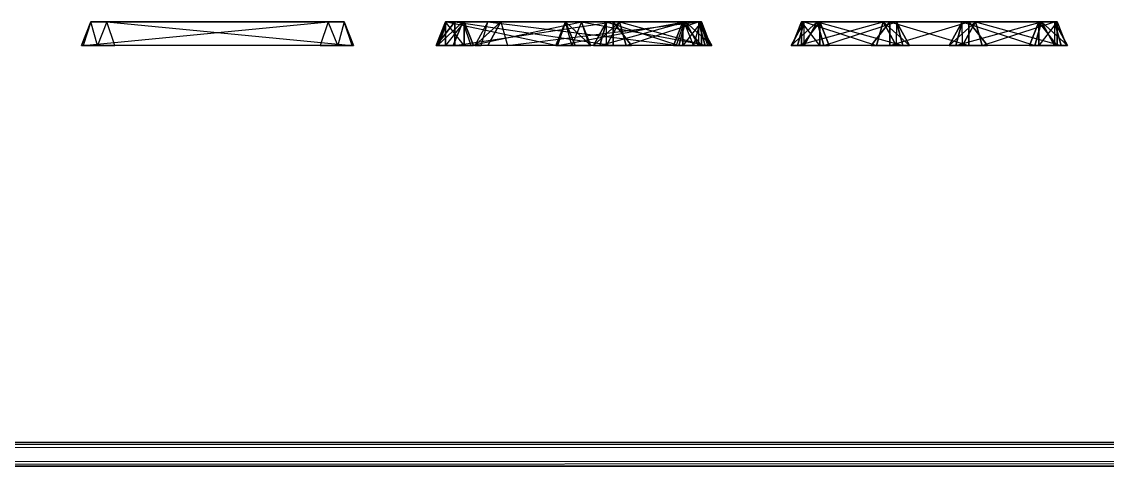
# Model space of a CAD drawing. Extents: x -3500 to 3500, y -22 to 22.
# Drawn here: x -2119 to -2011.4, y -22 to 22 of the extents above; entities that cross this region are included whole.
import ezdxf

# ---------------------------------------------------------------- set-up
doc = ezdxf.new("R2010")
doc.units = 0
doc.layers.add('UB3D', color=1, linetype='CONTINUOUS')

msp = doc.modelspace()

# ---------------------------------------------------------------- linework, layer by layer
at = {"layer": 'UB3D', "color": 2}
for points in [[(-2113.08689, 19.685039, 1291.972362), (-2112.144724, 22.047244, 1290.395079), (-2112.933386, 19.685039, 1289.923976)], [(-2113.08689, 19.685039, 1291.972362), (-2111.509646, 19.685039, 1292.914488), (-2112.144724, 22.047244, 1290.395079)], [(-2112.144724, 22.047244, 1290.395079), (-2112.933386, 19.685039, 1289.923976), (-2088.627677, 22.047244, 1251.025)], [(-2112.933386, 19.685039, 1289.923976), (-2088.627677, 22.047244, 1251.025), (-2089.416339, 19.685039, 1250.553898)], [(-2111.509646, 19.685039, 1292.914488), (-2112.144724, 22.047244, 1290.395079), (-2110.56748, 22.047244, 1291.337205)], [(-2112.144724, 22.047244, 1290.395079), (-2110.56748, 22.047244, 1291.337205), (-2088.627677, 22.047244, 1251.025)], [(-2111.509646, 19.685039, 1292.914488), (-2109.778819, 19.685039, 1291.808307), (-2110.56748, 22.047244, 1291.337205)], [(-2109.778819, 19.685039, 1291.808307), (-2110.56748, 22.047244, 1291.337205), (-2086.261772, 19.685039, 1252.438228)], [(-2110.56748, 22.047244, 1291.337205), (-2086.261772, 19.685039, 1252.438228), (-2087.050433, 22.047244, 1251.967126)], [(-2110.56748, 22.047244, 1291.337205), (-2088.627677, 22.047244, 1251.025), (-2087.050433, 22.047244, 1251.967126)], [(-2088.627677, 22.047244, 1251.025), (-2089.416339, 19.685039, 1250.553898), (-2087.685512, 19.685039, 1249.447717)], [(-2088.627677, 22.047244, 1251.025), (-2087.050433, 22.047244, 1251.967126), (-2087.685512, 19.685039, 1249.447717)], [(-2087.050433, 22.047244, 1251.967126), (-2087.685512, 19.685039, 1249.447717), (-2086.108268, 19.685039, 1250.389843)], [(-2086.261772, 19.685039, 1252.438228), (-2087.050433, 22.047244, 1251.967126), (-2086.108268, 19.685039, 1250.389843)], [(-2076.999134, 19.685039, 1292.703386), (-2076.999134, 22.047244, 1290.866142), (-2077.917756, 19.685039, 1290.866142)], [(-2076.999134, 22.047244, 1290.866142), (-2077.917756, 19.685039, 1290.866142), (-2076.999134, 22.047244, 1251.496063)], [(-2077.917756, 19.685039, 1290.866142), (-2076.999134, 22.047244, 1251.496063), (-2077.917756, 19.685039, 1251.496063)], [(-2076.999134, 22.047244, 1251.496063), (-2077.917756, 19.685039, 1251.496063), (-2076.999134, 19.685039, 1249.658819)], [(-2077.917756, 19.685039, 1250.577441), (-2076.080512, 22.047244, 1250.577441), (-2076.080512, 19.685039, 1249.658819)], [(-2077.917756, 19.685039, 1252.414685), (-2076.080512, 19.685039, 1253.333307), (-2076.080512, 22.047244, 1252.414685)], [(-2077.917756, 19.685039, 1250.577441), (-2077.917756, 19.685039, 1252.414685), (-2076.080512, 22.047244, 1250.577441)], [(-2077.917756, 19.685039, 1252.414685), (-2076.080512, 22.047244, 1250.577441), (-2076.080512, 22.047244, 1252.414685)], [(-2077.917756, 19.685039, 1270.26248), (-2076.080512, 22.047244, 1270.26248), (-2076.080512, 19.685039, 1269.343858)], [(-2077.917756, 19.685039, 1272.099724), (-2076.080512, 19.685039, 1273.018346), (-2076.080512, 22.047244, 1272.099724)], [(-2077.917756, 19.685039, 1270.26248), (-2077.917756, 19.685039, 1272.099724), (-2076.080512, 22.047244, 1270.26248)], [(-2077.917756, 19.685039, 1272.099724), (-2076.080512, 22.047244, 1270.26248), (-2076.080512, 22.047244, 1272.099724)], [(-2076.999134, 19.685039, 1347.821496), (-2076.999134, 22.047244, 1345.984252), (-2077.917756, 19.685039, 1345.984252)], [(-2076.999134, 22.047244, 1345.984252), (-2077.917756, 19.685039, 1345.984252), (-2076.999134, 22.047244, 1306.614173)], [(-2077.917756, 19.685039, 1345.984252), (-2076.999134, 22.047244, 1306.614173), (-2077.917756, 19.685039, 1306.614173)], [(-2076.999134, 22.047244, 1306.614173), (-2077.917756, 19.685039, 1306.614173), (-2076.999134, 19.685039, 1304.776929)], [(-2077.811299, 19.685039, 1305.507953), (-2077.657795, 19.685039, 1307.556339), (-2076.869134, 22.047244, 1307.085236)], [(-2076.234055, 19.685039, 1304.565827), (-2077.811299, 19.685039, 1305.507953), (-2075.29189, 22.047244, 1306.14311)], [(-2077.811299, 19.685039, 1305.507953), (-2075.29189, 22.047244, 1306.14311), (-2076.869134, 22.047244, 1307.085236)], [(-2077.657795, 19.685039, 1307.556339), (-2076.869134, 22.047244, 1307.085236), (-2065.899252, 19.685039, 1327.241378)], [(-2076.999134, 19.685039, 1292.703386), (-2075.16189, 19.685039, 1292.703386), (-2076.999134, 22.047244, 1290.866142)], [(-2075.16189, 19.685039, 1292.703386), (-2076.999134, 22.047244, 1290.866142), (-2075.16189, 22.047244, 1290.866142)], [(-2076.999134, 22.047244, 1290.866142), (-2075.16189, 22.047244, 1290.866142), (-2076.999134, 22.047244, 1251.496063)], [(-2075.16189, 22.047244, 1290.866142), (-2076.999134, 22.047244, 1251.496063), (-2075.16189, 22.047244, 1251.496063)], [(-2076.999134, 22.047244, 1251.496063), (-2075.16189, 22.047244, 1251.496063), (-2076.999134, 19.685039, 1249.658819)], [(-2075.16189, 22.047244, 1251.496063), (-2076.999134, 19.685039, 1249.658819), (-2075.16189, 19.685039, 1249.658819)], [(-2076.999134, 19.685039, 1347.821496), (-2075.16189, 19.685039, 1347.821496), (-2076.999134, 22.047244, 1345.984252)], [(-2075.16189, 19.685039, 1347.821496), (-2076.999134, 22.047244, 1345.984252), (-2075.16189, 22.047244, 1345.984252)], [(-2076.999134, 22.047244, 1345.984252), (-2075.16189, 22.047244, 1345.984252), (-2076.999134, 22.047244, 1306.614173)], [(-2075.16189, 22.047244, 1345.984252), (-2076.999134, 22.047244, 1306.614173), (-2075.16189, 22.047244, 1306.614173)], [(-2076.999134, 22.047244, 1306.614173), (-2075.16189, 22.047244, 1306.614173), (-2076.999134, 19.685039, 1304.776929)], [(-2075.16189, 22.047244, 1306.614173), (-2076.999134, 19.685039, 1304.776929), (-2075.16189, 19.685039, 1304.776929)], [(-2076.869134, 22.047244, 1307.085236), (-2065.899252, 19.685039, 1327.241378), (-2065.110591, 22.047244, 1326.770276)], [(-2075.29189, 22.047244, 1306.14311), (-2076.869134, 22.047244, 1307.085236), (-2063.533346, 22.047244, 1325.82815)], [(-2076.869134, 22.047244, 1307.085236), (-2063.533346, 22.047244, 1325.82815), (-2065.110591, 22.047244, 1326.770276)], [(-2076.234055, 19.685039, 1304.565827), (-2075.29189, 22.047244, 1306.14311), (-2074.503228, 19.685039, 1305.672008)], [(-2076.080512, 22.047244, 1250.577441), (-2076.080512, 19.685039, 1249.658819), (-2060.40248, 22.047244, 1250.577441)], [(-2076.080512, 19.685039, 1249.658819), (-2060.40248, 22.047244, 1250.577441), (-2060.40248, 19.685039, 1249.658819)], [(-2076.080512, 19.685039, 1253.333307), (-2076.080512, 22.047244, 1252.414685), (-2060.40248, 19.685039, 1253.333307)], [(-2076.080512, 22.047244, 1252.414685), (-2060.40248, 19.685039, 1253.333307), (-2060.40248, 22.047244, 1252.414685)], [(-2076.080512, 22.047244, 1250.577441), (-2076.080512, 22.047244, 1252.414685), (-2060.40248, 22.047244, 1250.577441)], [(-2076.080512, 22.047244, 1252.414685), (-2060.40248, 22.047244, 1250.577441), (-2060.40248, 22.047244, 1252.414685)], [(-2076.080512, 22.047244, 1270.26248), (-2076.080512, 19.685039, 1269.343858), (-2060.40248, 22.047244, 1270.26248)], [(-2076.080512, 19.685039, 1269.343858), (-2060.40248, 22.047244, 1270.26248), (-2060.40248, 19.685039, 1269.343858)], [(-2076.080512, 19.685039, 1273.018346), (-2076.080512, 22.047244, 1272.099724), (-2060.40248, 19.685039, 1273.018346)], [(-2076.080512, 22.047244, 1272.099724), (-2060.40248, 19.685039, 1273.018346), (-2060.40248, 22.047244, 1272.099724)], [(-2076.080512, 22.047244, 1270.26248), (-2076.080512, 22.047244, 1272.099724), (-2060.40248, 22.047244, 1270.26248)], [(-2076.080512, 22.047244, 1272.099724), (-2060.40248, 22.047244, 1270.26248), (-2060.40248, 22.047244, 1272.099724)], [(-2075.29189, 22.047244, 1306.14311), (-2074.503228, 19.685039, 1305.672008), (-2063.533346, 22.047244, 1325.82815)], [(-2075.16189, 19.685039, 1292.703386), (-2074.243268, 19.685039, 1290.866142), (-2075.16189, 22.047244, 1290.866142)], [(-2074.243268, 19.685039, 1290.866142), (-2075.16189, 22.047244, 1290.866142), (-2074.243268, 19.685039, 1251.496063)], [(-2075.16189, 22.047244, 1290.866142), (-2074.243268, 19.685039, 1251.496063), (-2075.16189, 22.047244, 1251.496063)], [(-2074.243268, 19.685039, 1251.496063), (-2075.16189, 22.047244, 1251.496063), (-2075.16189, 19.685039, 1249.658819)], [(-2075.16189, 19.685039, 1347.821496), (-2074.243268, 19.685039, 1345.984252), (-2075.16189, 22.047244, 1345.984252)], [(-2074.243268, 19.685039, 1345.984252), (-2075.16189, 22.047244, 1345.984252), (-2074.243268, 19.685039, 1306.614173)], [(-2075.16189, 22.047244, 1345.984252), (-2074.243268, 19.685039, 1306.614173), (-2075.16189, 22.047244, 1306.614173)], [(-2074.243268, 19.685039, 1306.614173), (-2075.16189, 22.047244, 1306.614173), (-2075.16189, 19.685039, 1304.776929)], [(-2074.503228, 19.685039, 1305.672008), (-2063.533346, 22.047244, 1325.82815), (-2062.744685, 19.685039, 1325.357047)], [(-2074.108189, 19.685039, 1270.527205), (-2073.462992, 19.685039, 1272.477323), (-2072.811969, 22.047244, 1271.829213)], [(-2072.80622, 19.685039, 1269.230984), (-2074.108189, 19.685039, 1270.527205), (-2071.51, 22.047244, 1270.532992)], [(-2074.108189, 19.685039, 1270.527205), (-2071.51, 22.047244, 1270.532992), (-2072.811969, 22.047244, 1271.829213)], [(-2073.462992, 19.685039, 1272.477323), (-2072.811969, 22.047244, 1271.829213), (-2053.865472, 19.685039, 1292.162362)], [(-2072.811969, 22.047244, 1271.829213), (-2053.865472, 19.685039, 1292.162362), (-2053.214449, 22.047244, 1291.514252)], [(-2071.51, 22.047244, 1270.532992), (-2072.811969, 22.047244, 1271.829213), (-2051.91248, 22.047244, 1290.218031)], [(-2072.811969, 22.047244, 1271.829213), (-2051.91248, 22.047244, 1290.218031), (-2053.214449, 22.047244, 1291.514252)], [(-2072.80622, 19.685039, 1269.230984), (-2071.51, 22.047244, 1270.532992), (-2070.858976, 19.685039, 1269.884882)], [(-2071.51, 22.047244, 1270.532992), (-2070.858976, 19.685039, 1269.884882), (-2051.91248, 22.047244, 1290.218031)], [(-2070.858976, 19.685039, 1269.884882), (-2051.91248, 22.047244, 1290.218031), (-2051.261457, 19.685039, 1289.569921)], [(-2066.052756, 19.685039, 1327.405433), (-2065.110591, 22.047244, 1325.82815), (-2065.899252, 19.685039, 1325.357047)], [(-2066.052756, 19.685039, 1327.405433), (-2064.475512, 19.685039, 1328.347559), (-2065.110591, 22.047244, 1325.82815)], [(-2065.899252, 19.685039, 1327.241378), (-2065.110591, 22.047244, 1326.770276), (-2064.168425, 19.685039, 1328.347559)], [(-2065.110591, 22.047244, 1325.82815), (-2065.899252, 19.685039, 1325.357047), (-2053.352087, 22.047244, 1306.14311)], [(-2065.899252, 19.685039, 1325.357047), (-2053.352087, 22.047244, 1306.14311), (-2054.140748, 19.685039, 1305.672008)], [(-2063.533346, 22.047244, 1325.82815), (-2065.110591, 22.047244, 1326.770276), (-2062.591181, 19.685039, 1327.405433)], [(-2065.110591, 22.047244, 1326.770276), (-2062.591181, 19.685039, 1327.405433), (-2064.168425, 19.685039, 1328.347559)], [(-2064.475512, 19.685039, 1328.347559), (-2065.110591, 22.047244, 1325.82815), (-2063.533346, 22.047244, 1326.770276)], [(-2065.110591, 22.047244, 1325.82815), (-2063.533346, 22.047244, 1326.770276), (-2053.352087, 22.047244, 1306.14311)], [(-2064.475512, 19.685039, 1328.347559), (-2062.744685, 19.685039, 1327.241378), (-2063.533346, 22.047244, 1326.770276)], [(-2063.533346, 22.047244, 1325.82815), (-2062.744685, 19.685039, 1325.357047), (-2062.591181, 19.685039, 1327.405433)], [(-2062.744685, 19.685039, 1327.241378), (-2063.533346, 22.047244, 1326.770276), (-2050.986181, 19.685039, 1307.556339)], [(-2063.533346, 22.047244, 1326.770276), (-2050.986181, 19.685039, 1307.556339), (-2051.774843, 22.047244, 1307.085236)], [(-2063.533346, 22.047244, 1326.770276), (-2053.352087, 22.047244, 1306.14311), (-2051.774843, 22.047244, 1307.085236)], [(-2062.349685, 19.685039, 1250.842165), (-2061.704488, 19.685039, 1252.792283), (-2061.053465, 22.047244, 1252.144173)], [(-2061.047717, 19.685039, 1249.545945), (-2062.349685, 19.685039, 1250.842165), (-2059.751496, 22.047244, 1250.847953)], [(-2062.349685, 19.685039, 1250.842165), (-2059.751496, 22.047244, 1250.847953), (-2061.053465, 22.047244, 1252.144173)], [(-2062.349685, 19.685039, 1271.835), (-2061.053465, 22.047244, 1270.532992), (-2061.704488, 19.685039, 1269.884882)], [(-2062.349685, 19.685039, 1271.835), (-2061.047717, 19.685039, 1273.13122), (-2061.053465, 22.047244, 1270.532992)], [(-2061.704488, 19.685039, 1252.792283), (-2061.053465, 22.047244, 1252.144173), (-2053.865472, 19.685039, 1260.666299)], [(-2061.053465, 22.047244, 1270.532992), (-2061.704488, 19.685039, 1269.884882), (-2053.214449, 22.047244, 1262.658976)], [(-2061.704488, 19.685039, 1269.884882), (-2053.214449, 22.047244, 1262.658976), (-2053.865472, 19.685039, 1262.010866)], [(-2061.053465, 22.047244, 1252.144173), (-2053.865472, 19.685039, 1260.666299), (-2053.214449, 22.047244, 1260.018189)], [(-2059.751496, 22.047244, 1250.847953), (-2061.053465, 22.047244, 1252.144173), (-2051.91248, 22.047244, 1258.721969)], [(-2061.053465, 22.047244, 1252.144173), (-2051.91248, 22.047244, 1258.721969), (-2053.214449, 22.047244, 1260.018189)], [(-2061.047717, 19.685039, 1273.13122), (-2061.053465, 22.047244, 1270.532992), (-2059.751496, 22.047244, 1271.829213)], [(-2061.053465, 22.047244, 1270.532992), (-2059.751496, 22.047244, 1271.829213), (-2053.214449, 22.047244, 1262.658976)], [(-2061.047717, 19.685039, 1249.545945), (-2059.751496, 22.047244, 1250.847953), (-2059.100472, 19.685039, 1250.199843)], [(-2061.047717, 19.685039, 1273.13122), (-2059.100472, 19.685039, 1272.477323), (-2059.751496, 22.047244, 1271.829213)], [(-2060.40248, 22.047244, 1250.577441), (-2060.40248, 19.685039, 1249.658819), (-2058.565236, 19.685039, 1250.577441)], [(-2060.40248, 19.685039, 1253.333307), (-2060.40248, 22.047244, 1252.414685), (-2058.565236, 19.685039, 1252.414685)], [(-2060.40248, 22.047244, 1250.577441), (-2060.40248, 22.047244, 1252.414685), (-2058.565236, 19.685039, 1250.577441)], [(-2060.40248, 22.047244, 1252.414685), (-2058.565236, 19.685039, 1250.577441), (-2058.565236, 19.685039, 1252.414685)], [(-2060.40248, 22.047244, 1270.26248), (-2060.40248, 19.685039, 1269.343858), (-2058.565236, 19.685039, 1270.26248)], [(-2060.40248, 19.685039, 1273.018346), (-2060.40248, 22.047244, 1272.099724), (-2058.565236, 19.685039, 1272.099724)], [(-2060.40248, 22.047244, 1270.26248), (-2060.40248, 22.047244, 1272.099724), (-2058.565236, 19.685039, 1270.26248)], [(-2060.40248, 22.047244, 1272.099724), (-2058.565236, 19.685039, 1270.26248), (-2058.565236, 19.685039, 1272.099724)], [(-2059.751496, 22.047244, 1250.847953), (-2059.100472, 19.685039, 1250.199843), (-2051.91248, 22.047244, 1258.721969)], [(-2059.100472, 19.685039, 1272.477323), (-2059.751496, 22.047244, 1271.829213), (-2051.261457, 19.685039, 1264.603307)], [(-2059.751496, 22.047244, 1271.829213), (-2051.261457, 19.685039, 1264.603307), (-2051.91248, 22.047244, 1263.955197)], [(-2059.751496, 22.047244, 1271.829213), (-2053.214449, 22.047244, 1262.658976), (-2051.91248, 22.047244, 1263.955197)], [(-2059.100472, 19.685039, 1250.199843), (-2051.91248, 22.047244, 1258.721969), (-2051.261457, 19.685039, 1258.073858)], [(-2053.482087, 19.685039, 1265.144331), (-2053.482087, 22.047244, 1263.307087), (-2054.400709, 19.685039, 1263.307087)], [(-2053.482087, 22.047244, 1263.307087), (-2054.400709, 19.685039, 1263.307087), (-2053.482087, 22.047244, 1259.370079)], [(-2054.400709, 19.685039, 1263.307087), (-2053.482087, 22.047244, 1259.370079), (-2054.400709, 19.685039, 1259.370079)], [(-2053.482087, 22.047244, 1259.370079), (-2054.400709, 19.685039, 1259.370079), (-2053.482087, 19.685039, 1257.532835)], [(-2053.482087, 19.685039, 1347.821496), (-2053.482087, 22.047244, 1345.984252), (-2054.400709, 19.685039, 1345.984252)], [(-2053.482087, 22.047244, 1345.984252), (-2054.400709, 19.685039, 1345.984252), (-2053.482087, 22.047244, 1306.614173)], [(-2054.400709, 19.685039, 1345.984252), (-2053.482087, 22.047244, 1306.614173), (-2054.400709, 19.685039, 1306.614173)], [(-2053.482087, 22.047244, 1306.614173), (-2054.400709, 19.685039, 1306.614173), (-2053.482087, 19.685039, 1304.776929)], [(-2053.352087, 22.047244, 1306.14311), (-2054.140748, 19.685039, 1305.672008), (-2052.409921, 19.685039, 1304.565827)], [(-2053.865472, 19.685039, 1260.666299), (-2053.214449, 22.047244, 1260.018189), (-2051.918228, 19.685039, 1261.320197)], [(-2053.214449, 22.047244, 1262.658976), (-2053.865472, 19.685039, 1262.010866), (-2051.918228, 19.685039, 1261.356969)], [(-2053.865472, 19.685039, 1292.162362), (-2053.214449, 22.047244, 1291.514252), (-2051.918228, 19.685039, 1292.81626)], [(-2053.482087, 19.685039, 1265.144331), (-2051.644843, 19.685039, 1265.144331), (-2053.482087, 22.047244, 1263.307087)], [(-2051.644843, 19.685039, 1265.144331), (-2053.482087, 22.047244, 1263.307087), (-2051.644843, 22.047244, 1263.307087)], [(-2053.482087, 22.047244, 1263.307087), (-2051.644843, 22.047244, 1263.307087), (-2053.482087, 22.047244, 1259.370079)], [(-2051.644843, 22.047244, 1263.307087), (-2053.482087, 22.047244, 1259.370079), (-2051.644843, 22.047244, 1259.370079)], [(-2053.482087, 22.047244, 1259.370079), (-2051.644843, 22.047244, 1259.370079), (-2053.482087, 19.685039, 1257.532835)], [(-2051.644843, 22.047244, 1259.370079), (-2053.482087, 19.685039, 1257.532835), (-2051.644843, 19.685039, 1257.532835)], [(-2053.482087, 19.685039, 1347.821496), (-2051.644843, 19.685039, 1347.821496), (-2053.482087, 22.047244, 1345.984252)], [(-2051.644843, 19.685039, 1347.821496), (-2053.482087, 22.047244, 1345.984252), (-2051.644843, 22.047244, 1345.984252)], [(-2053.482087, 22.047244, 1345.984252), (-2051.644843, 22.047244, 1345.984252), (-2053.482087, 22.047244, 1306.614173)], [(-2051.644843, 22.047244, 1345.984252), (-2053.482087, 22.047244, 1306.614173), (-2051.644843, 22.047244, 1306.614173)], [(-2053.482087, 22.047244, 1306.614173), (-2051.644843, 22.047244, 1306.614173), (-2053.482087, 19.685039, 1304.776929)], [(-2051.644843, 22.047244, 1306.614173), (-2053.482087, 19.685039, 1304.776929), (-2051.644843, 19.685039, 1304.776929)], [(-2053.352087, 22.047244, 1306.14311), (-2051.774843, 22.047244, 1307.085236), (-2052.409921, 19.685039, 1304.565827)], [(-2051.91248, 22.047244, 1258.721969), (-2053.214449, 22.047244, 1260.018189), (-2050.61626, 19.685039, 1260.023976)], [(-2053.214449, 22.047244, 1260.018189), (-2050.61626, 19.685039, 1260.023976), (-2051.918228, 19.685039, 1261.320197)], [(-2053.214449, 22.047244, 1262.658976), (-2051.91248, 22.047244, 1263.955197), (-2051.918228, 19.685039, 1261.356969)], [(-2051.91248, 22.047244, 1290.218031), (-2053.214449, 22.047244, 1291.514252), (-2050.61626, 19.685039, 1291.520039)], [(-2053.214449, 22.047244, 1291.514252), (-2050.61626, 19.685039, 1291.520039), (-2051.918228, 19.685039, 1292.81626)], [(-2051.774843, 22.047244, 1307.085236), (-2052.409921, 19.685039, 1304.565827), (-2050.832677, 19.685039, 1305.507953)], [(-2051.91248, 22.047244, 1263.955197), (-2051.918228, 19.685039, 1261.356969), (-2050.61626, 19.685039, 1262.653189)], [(-2051.91248, 22.047244, 1258.721969), (-2051.261457, 19.685039, 1258.073858), (-2050.61626, 19.685039, 1260.023976)], [(-2051.261457, 19.685039, 1264.603307), (-2051.91248, 22.047244, 1263.955197), (-2050.61626, 19.685039, 1262.653189)], [(-2051.91248, 22.047244, 1290.218031), (-2051.261457, 19.685039, 1289.569921), (-2050.61626, 19.685039, 1291.520039)], [(-2050.986181, 19.685039, 1307.556339), (-2051.774843, 22.047244, 1307.085236), (-2050.832677, 19.685039, 1305.507953)], [(-2051.644843, 19.685039, 1265.144331), (-2050.72622, 19.685039, 1263.307087), (-2051.644843, 22.047244, 1263.307087)], [(-2050.72622, 19.685039, 1263.307087), (-2051.644843, 22.047244, 1263.307087), (-2050.72622, 19.685039, 1259.370079)], [(-2051.644843, 22.047244, 1263.307087), (-2050.72622, 19.685039, 1259.370079), (-2051.644843, 22.047244, 1259.370079)], [(-2050.72622, 19.685039, 1259.370079), (-2051.644843, 22.047244, 1259.370079), (-2051.644843, 19.685039, 1257.532835)], [(-2051.644843, 19.685039, 1347.821496), (-2050.72622, 19.685039, 1345.984252), (-2051.644843, 22.047244, 1345.984252)], [(-2050.72622, 19.685039, 1345.984252), (-2051.644843, 22.047244, 1345.984252), (-2050.72622, 19.685039, 1306.614173)], [(-2051.644843, 22.047244, 1345.984252), (-2050.72622, 19.685039, 1306.614173), (-2051.644843, 22.047244, 1306.614173)], [(-2050.72622, 19.685039, 1306.614173), (-2051.644843, 22.047244, 1306.614173), (-2051.644843, 19.685039, 1304.776929)], [(-2042.752126, 19.685039, 1282.338228), (-2042.106929, 19.685039, 1284.288346), (-2041.455906, 22.047244, 1283.640236)], [(-2041.450157, 19.685039, 1281.042008), (-2042.752126, 19.685039, 1282.338228), (-2040.153937, 22.047244, 1282.344016)], [(-2042.752126, 19.685039, 1282.338228), (-2040.153937, 22.047244, 1282.344016), (-2041.455906, 22.047244, 1283.640236)], [(-2042.752126, 19.685039, 1271.835), (-2041.455906, 22.047244, 1270.532992), (-2042.106929, 19.685039, 1269.884882)], [(-2042.752126, 19.685039, 1271.835), (-2041.450157, 19.685039, 1273.13122), (-2041.455906, 22.047244, 1270.532992)], [(-2042.752126, 19.685039, 1337.456339), (-2042.106929, 19.685039, 1339.406457), (-2041.455906, 22.047244, 1338.758346)], [(-2041.450157, 19.685039, 1336.160118), (-2042.752126, 19.685039, 1337.456339), (-2040.153937, 22.047244, 1337.462126)], [(-2042.752126, 19.685039, 1337.456339), (-2040.153937, 22.047244, 1337.462126), (-2041.455906, 22.047244, 1338.758346)], [(-2042.752126, 19.685039, 1326.95311), (-2041.455906, 22.047244, 1325.651102), (-2042.106929, 19.685039, 1325.002992)], [(-2042.752126, 19.685039, 1326.95311), (-2041.450157, 19.685039, 1328.249331), (-2041.455906, 22.047244, 1325.651102)], [(-2041.723543, 19.685039, 1284.82937), (-2041.723543, 22.047244, 1282.992126), (-2042.642165, 19.685039, 1282.992126)], [(-2041.723543, 22.047244, 1282.992126), (-2042.642165, 19.685039, 1282.992126), (-2041.723543, 22.047244, 1271.181102)], [(-2042.642165, 19.685039, 1282.992126), (-2041.723543, 22.047244, 1271.181102), (-2042.642165, 19.685039, 1271.181102)], [(-2041.723543, 22.047244, 1271.181102), (-2042.642165, 19.685039, 1271.181102), (-2041.723543, 19.685039, 1269.343858)], [(-2041.723543, 19.685039, 1339.94748), (-2041.723543, 22.047244, 1338.110236), (-2042.642165, 19.685039, 1338.110236)], [(-2041.723543, 22.047244, 1338.110236), (-2042.642165, 19.685039, 1338.110236), (-2041.723543, 22.047244, 1326.299213)], [(-2042.642165, 19.685039, 1338.110236), (-2041.723543, 22.047244, 1326.299213), (-2042.642165, 19.685039, 1326.299213)], [(-2041.723543, 22.047244, 1326.299213), (-2042.642165, 19.685039, 1326.299213), (-2041.723543, 19.685039, 1324.461969)], [(-2042.106929, 19.685039, 1284.288346), (-2041.455906, 22.047244, 1283.640236), (-2034.267913, 19.685039, 1292.162362)], [(-2041.455906, 22.047244, 1270.532992), (-2042.106929, 19.685039, 1269.884882), (-2033.61689, 22.047244, 1262.658976)], [(-2042.106929, 19.685039, 1269.884882), (-2033.61689, 22.047244, 1262.658976), (-2034.267913, 19.685039, 1262.010866)], [(-2042.106929, 19.685039, 1339.406457), (-2041.455906, 22.047244, 1338.758346), (-2034.267913, 19.685039, 1347.280472)], [(-2041.455906, 22.047244, 1325.651102), (-2042.106929, 19.685039, 1325.002992), (-2033.61689, 22.047244, 1317.777087)], [(-2042.106929, 19.685039, 1325.002992), (-2033.61689, 22.047244, 1317.777087), (-2034.267913, 19.685039, 1317.128976)], [(-2041.723543, 19.685039, 1284.82937), (-2039.886299, 19.685039, 1284.82937), (-2041.723543, 22.047244, 1282.992126)], [(-2039.886299, 19.685039, 1284.82937), (-2041.723543, 22.047244, 1282.992126), (-2039.886299, 22.047244, 1282.992126)], [(-2041.723543, 22.047244, 1282.992126), (-2039.886299, 22.047244, 1282.992126), (-2041.723543, 22.047244, 1271.181102)], [(-2039.886299, 22.047244, 1282.992126), (-2041.723543, 22.047244, 1271.181102), (-2039.886299, 22.047244, 1271.181102)], [(-2041.723543, 22.047244, 1271.181102), (-2039.886299, 22.047244, 1271.181102), (-2041.723543, 19.685039, 1269.343858)], [(-2039.886299, 22.047244, 1271.181102), (-2041.723543, 19.685039, 1269.343858), (-2039.886299, 19.685039, 1269.343858)], [(-2041.723543, 19.685039, 1339.94748), (-2039.886299, 19.685039, 1339.94748), (-2041.723543, 22.047244, 1338.110236)], [(-2039.886299, 19.685039, 1339.94748), (-2041.723543, 22.047244, 1338.110236), (-2039.886299, 22.047244, 1338.110236)], [(-2041.723543, 22.047244, 1338.110236), (-2039.886299, 22.047244, 1338.110236), (-2041.723543, 22.047244, 1326.299213)], [(-2039.886299, 22.047244, 1338.110236), (-2041.723543, 22.047244, 1326.299213), (-2039.886299, 22.047244, 1326.299213)], [(-2041.723543, 22.047244, 1326.299213), (-2039.886299, 22.047244, 1326.299213), (-2041.723543, 19.685039, 1324.461969)], [(-2039.886299, 22.047244, 1326.299213), (-2041.723543, 19.685039, 1324.461969), (-2039.886299, 19.685039, 1324.461969)], [(-2041.455906, 22.047244, 1283.640236), (-2034.267913, 19.685039, 1292.162362), (-2033.61689, 22.047244, 1291.514252)], [(-2040.153937, 22.047244, 1282.344016), (-2041.455906, 22.047244, 1283.640236), (-2032.314921, 22.047244, 1290.218031)], [(-2041.455906, 22.047244, 1283.640236), (-2032.314921, 22.047244, 1290.218031), (-2033.61689, 22.047244, 1291.514252)], [(-2041.450157, 19.685039, 1273.13122), (-2041.455906, 22.047244, 1270.532992), (-2040.153937, 22.047244, 1271.829213)], [(-2041.455906, 22.047244, 1270.532992), (-2040.153937, 22.047244, 1271.829213), (-2033.61689, 22.047244, 1262.658976)], [(-2041.455906, 22.047244, 1338.758346), (-2034.267913, 19.685039, 1347.280472), (-2033.61689, 22.047244, 1346.632362)], [(-2040.153937, 22.047244, 1337.462126), (-2041.455906, 22.047244, 1338.758346), (-2032.314921, 22.047244, 1345.336142)], [(-2041.455906, 22.047244, 1338.758346), (-2032.314921, 22.047244, 1345.336142), (-2033.61689, 22.047244, 1346.632362)], [(-2041.450157, 19.685039, 1328.249331), (-2041.455906, 22.047244, 1325.651102), (-2040.153937, 22.047244, 1326.947323)], [(-2041.455906, 22.047244, 1325.651102), (-2040.153937, 22.047244, 1326.947323), (-2033.61689, 22.047244, 1317.777087)], [(-2041.450157, 19.685039, 1281.042008), (-2040.153937, 22.047244, 1282.344016), (-2039.502913, 19.685039, 1281.695906)], [(-2041.450157, 19.685039, 1273.13122), (-2039.502913, 19.685039, 1272.477323), (-2040.153937, 22.047244, 1271.829213)], [(-2041.450157, 19.685039, 1336.160118), (-2040.153937, 22.047244, 1337.462126), (-2039.502913, 19.685039, 1336.814016)], [(-2041.450157, 19.685039, 1328.249331), (-2039.502913, 19.685039, 1327.595433), (-2040.153937, 22.047244, 1326.947323)], [(-2040.153937, 22.047244, 1282.344016), (-2039.502913, 19.685039, 1281.695906), (-2032.314921, 22.047244, 1290.218031)], [(-2039.502913, 19.685039, 1272.477323), (-2040.153937, 22.047244, 1271.829213), (-2031.663898, 19.685039, 1264.603307)], [(-2040.153937, 22.047244, 1271.829213), (-2031.663898, 19.685039, 1264.603307), (-2032.314921, 22.047244, 1263.955197)], [(-2040.153937, 22.047244, 1271.829213), (-2033.61689, 22.047244, 1262.658976), (-2032.314921, 22.047244, 1263.955197)], [(-2040.153937, 22.047244, 1337.462126), (-2039.502913, 19.685039, 1336.814016), (-2032.314921, 22.047244, 1345.336142)], [(-2039.502913, 19.685039, 1327.595433), (-2040.153937, 22.047244, 1326.947323), (-2031.663898, 19.685039, 1319.721417)], [(-2040.153937, 22.047244, 1326.947323), (-2031.663898, 19.685039, 1319.721417), (-2032.314921, 22.047244, 1319.073307)], [(-2040.153937, 22.047244, 1326.947323), (-2033.61689, 22.047244, 1317.777087), (-2032.314921, 22.047244, 1319.073307)], [(-2039.886299, 19.685039, 1284.82937), (-2038.967677, 19.685039, 1282.992126), (-2039.886299, 22.047244, 1282.992126)], [(-2038.967677, 19.685039, 1282.992126), (-2039.886299, 22.047244, 1282.992126), (-2038.967677, 19.685039, 1271.181102)], [(-2039.886299, 22.047244, 1282.992126), (-2038.967677, 19.685039, 1271.181102), (-2039.886299, 22.047244, 1271.181102)], [(-2038.967677, 19.685039, 1271.181102), (-2039.886299, 22.047244, 1271.181102), (-2039.886299, 19.685039, 1269.343858)], [(-2039.886299, 19.685039, 1339.94748), (-2038.967677, 19.685039, 1338.110236), (-2039.886299, 22.047244, 1338.110236)], [(-2038.967677, 19.685039, 1338.110236), (-2039.886299, 22.047244, 1338.110236), (-2038.967677, 19.685039, 1326.299213)], [(-2039.886299, 22.047244, 1338.110236), (-2038.967677, 19.685039, 1326.299213), (-2039.886299, 22.047244, 1326.299213)], [(-2038.967677, 19.685039, 1326.299213), (-2039.886299, 22.047244, 1326.299213), (-2039.886299, 19.685039, 1324.461969)], [(-2039.502913, 19.685039, 1281.695906), (-2032.314921, 22.047244, 1290.218031), (-2031.663898, 19.685039, 1289.569921)], [(-2039.502913, 19.685039, 1336.814016), (-2032.314921, 22.047244, 1345.336142), (-2031.663898, 19.685039, 1344.688031)], [(-2034.80315, 19.685039, 1289.94752), (-2032.965906, 22.047244, 1289.94752), (-2032.965906, 19.685039, 1289.028898)], [(-2034.80315, 19.685039, 1291.784764), (-2032.965906, 19.685039, 1292.703386), (-2032.965906, 22.047244, 1291.784764)], [(-2034.80315, 19.685039, 1289.94752), (-2034.80315, 19.685039, 1291.784764), (-2032.965906, 22.047244, 1289.94752)], [(-2034.80315, 19.685039, 1291.784764), (-2032.965906, 22.047244, 1289.94752), (-2032.965906, 22.047244, 1291.784764)], [(-2034.80315, 19.685039, 1262.388465), (-2032.965906, 22.047244, 1262.388465), (-2032.965906, 19.685039, 1261.469843)], [(-2034.80315, 19.685039, 1264.225709), (-2032.965906, 19.685039, 1265.144331), (-2032.965906, 22.047244, 1264.225709)], [(-2034.80315, 19.685039, 1262.388465), (-2034.80315, 19.685039, 1264.225709), (-2032.965906, 22.047244, 1262.388465)], [(-2034.80315, 19.685039, 1264.225709), (-2032.965906, 22.047244, 1262.388465), (-2032.965906, 22.047244, 1264.225709)], [(-2034.80315, 19.685039, 1345.06563), (-2032.965906, 22.047244, 1345.06563), (-2032.965906, 19.685039, 1344.147008)], [(-2034.80315, 19.685039, 1346.902874), (-2032.965906, 19.685039, 1347.821496), (-2032.965906, 22.047244, 1346.902874)], [(-2034.80315, 19.685039, 1345.06563), (-2034.80315, 19.685039, 1346.902874), (-2032.965906, 22.047244, 1345.06563)], [(-2034.80315, 19.685039, 1346.902874), (-2032.965906, 22.047244, 1345.06563), (-2032.965906, 22.047244, 1346.902874)], [(-2034.80315, 19.685039, 1317.506575), (-2032.965906, 22.047244, 1317.506575), (-2032.965906, 19.685039, 1316.587953)], [(-2034.80315, 19.685039, 1319.343819), (-2032.965906, 19.685039, 1320.262441), (-2032.965906, 22.047244, 1319.343819)], [(-2034.80315, 19.685039, 1317.506575), (-2034.80315, 19.685039, 1319.343819), (-2032.965906, 22.047244, 1317.506575)], [(-2034.80315, 19.685039, 1319.343819), (-2032.965906, 22.047244, 1317.506575), (-2032.965906, 22.047244, 1319.343819)], [(-2034.267913, 19.685039, 1292.162362), (-2033.61689, 22.047244, 1291.514252), (-2032.320669, 19.685039, 1292.81626)], [(-2033.61689, 22.047244, 1262.658976), (-2034.267913, 19.685039, 1262.010866), (-2032.320669, 19.685039, 1261.356969)], [(-2034.267913, 19.685039, 1347.280472), (-2033.61689, 22.047244, 1346.632362), (-2032.320669, 19.685039, 1347.93437)], [(-2033.61689, 22.047244, 1317.777087), (-2034.267913, 19.685039, 1317.128976), (-2032.320669, 19.685039, 1316.475079)], [(-2032.314921, 22.047244, 1290.218031), (-2033.61689, 22.047244, 1291.514252), (-2031.018701, 19.685039, 1291.520039)], [(-2033.61689, 22.047244, 1291.514252), (-2031.018701, 19.685039, 1291.520039), (-2032.320669, 19.685039, 1292.81626)], [(-2033.61689, 22.047244, 1262.658976), (-2032.314921, 22.047244, 1263.955197), (-2032.320669, 19.685039, 1261.356969)], [(-2032.314921, 22.047244, 1345.336142), (-2033.61689, 22.047244, 1346.632362), (-2031.018701, 19.685039, 1346.63815)], [(-2033.61689, 22.047244, 1346.632362), (-2031.018701, 19.685039, 1346.63815), (-2032.320669, 19.685039, 1347.93437)], [(-2033.61689, 22.047244, 1317.777087), (-2032.314921, 22.047244, 1319.073307), (-2032.320669, 19.685039, 1316.475079)], [(-2032.965906, 22.047244, 1289.94752), (-2032.965906, 19.685039, 1289.028898), (-2025.12689, 22.047244, 1289.94752)], [(-2032.965906, 19.685039, 1289.028898), (-2025.12689, 22.047244, 1289.94752), (-2025.12689, 19.685039, 1289.028898)], [(-2032.965906, 19.685039, 1292.703386), (-2032.965906, 22.047244, 1291.784764), (-2025.12689, 19.685039, 1292.703386)], [(-2032.965906, 22.047244, 1291.784764), (-2025.12689, 19.685039, 1292.703386), (-2025.12689, 22.047244, 1291.784764)], [(-2032.965906, 22.047244, 1289.94752), (-2032.965906, 22.047244, 1291.784764), (-2025.12689, 22.047244, 1289.94752)], [(-2032.965906, 22.047244, 1291.784764), (-2025.12689, 22.047244, 1289.94752), (-2025.12689, 22.047244, 1291.784764)], [(-2032.965906, 22.047244, 1262.388465), (-2032.965906, 19.685039, 1261.469843), (-2025.12689, 22.047244, 1262.388465)], [(-2032.965906, 19.685039, 1261.469843), (-2025.12689, 22.047244, 1262.388465), (-2025.12689, 19.685039, 1261.469843)], [(-2032.965906, 19.685039, 1265.144331), (-2032.965906, 22.047244, 1264.225709), (-2025.12689, 19.685039, 1265.144331)], [(-2032.965906, 22.047244, 1264.225709), (-2025.12689, 19.685039, 1265.144331), (-2025.12689, 22.047244, 1264.225709)], [(-2032.965906, 22.047244, 1262.388465), (-2032.965906, 22.047244, 1264.225709), (-2025.12689, 22.047244, 1262.388465)], [(-2032.965906, 22.047244, 1264.225709), (-2025.12689, 22.047244, 1262.388465), (-2025.12689, 22.047244, 1264.225709)], [(-2032.965906, 22.047244, 1345.06563), (-2032.965906, 19.685039, 1344.147008), (-2025.12689, 22.047244, 1345.06563)], [(-2032.965906, 19.685039, 1344.147008), (-2025.12689, 22.047244, 1345.06563), (-2025.12689, 19.685039, 1344.147008)], [(-2032.965906, 19.685039, 1347.821496), (-2032.965906, 22.047244, 1346.902874), (-2025.12689, 19.685039, 1347.821496)], [(-2032.965906, 22.047244, 1346.902874), (-2025.12689, 19.685039, 1347.821496), (-2025.12689, 22.047244, 1346.902874)], [(-2032.965906, 22.047244, 1345.06563), (-2032.965906, 22.047244, 1346.902874), (-2025.12689, 22.047244, 1345.06563)], [(-2032.965906, 22.047244, 1346.902874), (-2025.12689, 22.047244, 1345.06563), (-2025.12689, 22.047244, 1346.902874)], [(-2032.965906, 22.047244, 1317.506575), (-2032.965906, 19.685039, 1316.587953), (-2025.12689, 22.047244, 1317.506575)], [(-2032.965906, 19.685039, 1316.587953), (-2025.12689, 22.047244, 1317.506575), (-2025.12689, 19.685039, 1316.587953)], [(-2032.965906, 19.685039, 1320.262441), (-2032.965906, 22.047244, 1319.343819), (-2025.12689, 19.685039, 1320.262441)], [(-2032.965906, 22.047244, 1319.343819), (-2025.12689, 19.685039, 1320.262441), (-2025.12689, 22.047244, 1319.343819)], [(-2032.965906, 22.047244, 1317.506575), (-2032.965906, 22.047244, 1319.343819), (-2025.12689, 22.047244, 1317.506575)], [(-2032.965906, 22.047244, 1319.343819), (-2025.12689, 22.047244, 1317.506575), (-2025.12689, 22.047244, 1319.343819)], [(-2032.314921, 22.047244, 1263.955197), (-2032.320669, 19.685039, 1261.356969), (-2031.018701, 19.685039, 1262.653189)], [(-2032.314921, 22.047244, 1319.073307), (-2032.320669, 19.685039, 1316.475079), (-2031.018701, 19.685039, 1317.771299)], [(-2032.314921, 22.047244, 1290.218031), (-2031.663898, 19.685039, 1289.569921), (-2031.018701, 19.685039, 1291.520039)], [(-2031.663898, 19.685039, 1264.603307), (-2032.314921, 22.047244, 1263.955197), (-2031.018701, 19.685039, 1262.653189)], [(-2032.314921, 22.047244, 1345.336142), (-2031.663898, 19.685039, 1344.688031), (-2031.018701, 19.685039, 1346.63815)], [(-2031.663898, 19.685039, 1319.721417), (-2032.314921, 22.047244, 1319.073307), (-2031.018701, 19.685039, 1317.771299)], [(-2027.074094, 19.685039, 1291.520039), (-2025.777874, 22.047244, 1290.218031), (-2026.428898, 19.685039, 1289.569921)], [(-2027.074094, 19.685039, 1291.520039), (-2025.772126, 19.685039, 1292.81626), (-2025.777874, 22.047244, 1290.218031)], [(-2027.074094, 19.685039, 1262.653189), (-2026.428898, 19.685039, 1264.603307), (-2025.777874, 22.047244, 1263.955197)], [(-2025.772126, 19.685039, 1261.356969), (-2027.074094, 19.685039, 1262.653189), (-2024.475906, 22.047244, 1262.658976)], [(-2027.074094, 19.685039, 1262.653189), (-2024.475906, 22.047244, 1262.658976), (-2025.777874, 22.047244, 1263.955197)], [(-2027.074094, 19.685039, 1346.63815), (-2025.777874, 22.047244, 1345.336142), (-2026.428898, 19.685039, 1344.688031)], [(-2027.074094, 19.685039, 1346.63815), (-2025.772126, 19.685039, 1347.93437), (-2025.777874, 22.047244, 1345.336142)], [(-2027.074094, 19.685039, 1317.771299), (-2026.428898, 19.685039, 1319.721417), (-2025.777874, 22.047244, 1319.073307)], [(-2025.772126, 19.685039, 1316.475079), (-2027.074094, 19.685039, 1317.771299), (-2024.475906, 22.047244, 1317.777087)], [(-2027.074094, 19.685039, 1317.771299), (-2024.475906, 22.047244, 1317.777087), (-2025.777874, 22.047244, 1319.073307)], [(-2025.777874, 22.047244, 1290.218031), (-2026.428898, 19.685039, 1289.569921), (-2017.938858, 22.047244, 1282.344016)], [(-2026.428898, 19.685039, 1289.569921), (-2017.938858, 22.047244, 1282.344016), (-2018.589882, 19.685039, 1281.695906)], [(-2026.428898, 19.685039, 1264.603307), (-2025.777874, 22.047244, 1263.955197), (-2018.589882, 19.685039, 1272.477323)], [(-2025.777874, 22.047244, 1345.336142), (-2026.428898, 19.685039, 1344.688031), (-2017.938858, 22.047244, 1337.462126)], [(-2026.428898, 19.685039, 1344.688031), (-2017.938858, 22.047244, 1337.462126), (-2018.589882, 19.685039, 1336.814016)], [(-2026.428898, 19.685039, 1319.721417), (-2025.777874, 22.047244, 1319.073307), (-2018.589882, 19.685039, 1327.595433)], [(-2025.772126, 19.685039, 1292.81626), (-2025.777874, 22.047244, 1290.218031), (-2024.475906, 22.047244, 1291.514252)], [(-2025.777874, 22.047244, 1290.218031), (-2024.475906, 22.047244, 1291.514252), (-2017.938858, 22.047244, 1282.344016)], [(-2025.777874, 22.047244, 1263.955197), (-2018.589882, 19.685039, 1272.477323), (-2017.938858, 22.047244, 1271.829213)], [(-2024.475906, 22.047244, 1262.658976), (-2025.777874, 22.047244, 1263.955197), (-2016.63689, 22.047244, 1270.532992)], [(-2025.777874, 22.047244, 1263.955197), (-2016.63689, 22.047244, 1270.532992), (-2017.938858, 22.047244, 1271.829213)], [(-2025.772126, 19.685039, 1347.93437), (-2025.777874, 22.047244, 1345.336142), (-2024.475906, 22.047244, 1346.632362)], [(-2025.777874, 22.047244, 1345.336142), (-2024.475906, 22.047244, 1346.632362), (-2017.938858, 22.047244, 1337.462126)], [(-2025.777874, 22.047244, 1319.073307), (-2018.589882, 19.685039, 1327.595433), (-2017.938858, 22.047244, 1326.947323)], [(-2024.475906, 22.047244, 1317.777087), (-2025.777874, 22.047244, 1319.073307), (-2016.63689, 22.047244, 1325.651102)], [(-2025.777874, 22.047244, 1319.073307), (-2016.63689, 22.047244, 1325.651102), (-2017.938858, 22.047244, 1326.947323)], [(-2025.772126, 19.685039, 1292.81626), (-2023.824882, 19.685039, 1292.162362), (-2024.475906, 22.047244, 1291.514252)], [(-2025.772126, 19.685039, 1261.356969), (-2024.475906, 22.047244, 1262.658976), (-2023.824882, 19.685039, 1262.010866)], [(-2025.772126, 19.685039, 1347.93437), (-2023.824882, 19.685039, 1347.280472), (-2024.475906, 22.047244, 1346.632362)], [(-2025.772126, 19.685039, 1316.475079), (-2024.475906, 22.047244, 1317.777087), (-2023.824882, 19.685039, 1317.128976)], [(-2025.12689, 22.047244, 1289.94752), (-2025.12689, 19.685039, 1289.028898), (-2023.289646, 19.685039, 1289.94752)], [(-2025.12689, 19.685039, 1292.703386), (-2025.12689, 22.047244, 1291.784764), (-2023.289646, 19.685039, 1291.784764)], [(-2025.12689, 22.047244, 1289.94752), (-2025.12689, 22.047244, 1291.784764), (-2023.289646, 19.685039, 1289.94752)], [(-2025.12689, 22.047244, 1291.784764), (-2023.289646, 19.685039, 1289.94752), (-2023.289646, 19.685039, 1291.784764)], [(-2025.12689, 22.047244, 1262.388465), (-2025.12689, 19.685039, 1261.469843), (-2023.289646, 19.685039, 1262.388465)], [(-2025.12689, 19.685039, 1265.144331), (-2025.12689, 22.047244, 1264.225709), (-2023.289646, 19.685039, 1264.225709)], [(-2025.12689, 22.047244, 1262.388465), (-2025.12689, 22.047244, 1264.225709), (-2023.289646, 19.685039, 1262.388465)], [(-2025.12689, 22.047244, 1264.225709), (-2023.289646, 19.685039, 1262.388465), (-2023.289646, 19.685039, 1264.225709)], [(-2025.12689, 22.047244, 1345.06563), (-2025.12689, 19.685039, 1344.147008), (-2023.289646, 19.685039, 1345.06563)], [(-2025.12689, 19.685039, 1347.821496), (-2025.12689, 22.047244, 1346.902874), (-2023.289646, 19.685039, 1346.902874)], [(-2025.12689, 22.047244, 1345.06563), (-2025.12689, 22.047244, 1346.902874), (-2023.289646, 19.685039, 1345.06563)], [(-2025.12689, 22.047244, 1346.902874), (-2023.289646, 19.685039, 1345.06563), (-2023.289646, 19.685039, 1346.902874)], [(-2025.12689, 22.047244, 1317.506575), (-2025.12689, 19.685039, 1316.587953), (-2023.289646, 19.685039, 1317.506575)], [(-2025.12689, 19.685039, 1320.262441), (-2025.12689, 22.047244, 1319.343819), (-2023.289646, 19.685039, 1319.343819)], [(-2025.12689, 22.047244, 1317.506575), (-2025.12689, 22.047244, 1319.343819), (-2023.289646, 19.685039, 1317.506575)], [(-2025.12689, 22.047244, 1319.343819), (-2023.289646, 19.685039, 1317.506575), (-2023.289646, 19.685039, 1319.343819)], [(-2023.824882, 19.685039, 1292.162362), (-2024.475906, 22.047244, 1291.514252), (-2015.985866, 19.685039, 1284.288346)], [(-2024.475906, 22.047244, 1291.514252), (-2015.985866, 19.685039, 1284.288346), (-2016.63689, 22.047244, 1283.640236)], [(-2024.475906, 22.047244, 1291.514252), (-2017.938858, 22.047244, 1282.344016), (-2016.63689, 22.047244, 1283.640236)], [(-2024.475906, 22.047244, 1262.658976), (-2023.824882, 19.685039, 1262.010866), (-2016.63689, 22.047244, 1270.532992)], [(-2023.824882, 19.685039, 1347.280472), (-2024.475906, 22.047244, 1346.632362), (-2015.985866, 19.685039, 1339.406457)], [(-2024.475906, 22.047244, 1346.632362), (-2015.985866, 19.685039, 1339.406457), (-2016.63689, 22.047244, 1338.758346)], [(-2024.475906, 22.047244, 1346.632362), (-2017.938858, 22.047244, 1337.462126), (-2016.63689, 22.047244, 1338.758346)], [(-2024.475906, 22.047244, 1317.777087), (-2023.824882, 19.685039, 1317.128976), (-2016.63689, 22.047244, 1325.651102)], [(-2023.824882, 19.685039, 1262.010866), (-2016.63689, 22.047244, 1270.532992), (-2015.985866, 19.685039, 1269.884882)], [(-2023.824882, 19.685039, 1317.128976), (-2016.63689, 22.047244, 1325.651102), (-2015.985866, 19.685039, 1325.002992)], [(-2018.206496, 19.685039, 1284.82937), (-2018.206496, 22.047244, 1282.992126), (-2019.125118, 19.685039, 1282.992126)], [(-2018.206496, 22.047244, 1282.992126), (-2019.125118, 19.685039, 1282.992126), (-2018.206496, 22.047244, 1271.181102)], [(-2019.125118, 19.685039, 1282.992126), (-2018.206496, 22.047244, 1271.181102), (-2019.125118, 19.685039, 1271.181102)], [(-2018.206496, 22.047244, 1271.181102), (-2019.125118, 19.685039, 1271.181102), (-2018.206496, 19.685039, 1269.343858)], [(-2018.206496, 19.685039, 1339.94748), (-2018.206496, 22.047244, 1338.110236), (-2019.125118, 19.685039, 1338.110236)], [(-2018.206496, 22.047244, 1338.110236), (-2019.125118, 19.685039, 1338.110236), (-2018.206496, 22.047244, 1326.299213)], [(-2019.125118, 19.685039, 1338.110236), (-2018.206496, 22.047244, 1326.299213), (-2019.125118, 19.685039, 1326.299213)], [(-2018.206496, 22.047244, 1326.299213), (-2019.125118, 19.685039, 1326.299213), (-2018.206496, 19.685039, 1324.461969)], [(-2017.938858, 22.047244, 1282.344016), (-2018.589882, 19.685039, 1281.695906), (-2016.642638, 19.685039, 1281.042008)], [(-2018.589882, 19.685039, 1272.477323), (-2017.938858, 22.047244, 1271.829213), (-2016.642638, 19.685039, 1273.13122)], [(-2017.938858, 22.047244, 1337.462126), (-2018.589882, 19.685039, 1336.814016), (-2016.642638, 19.685039, 1336.160118)], [(-2018.589882, 19.685039, 1327.595433), (-2017.938858, 22.047244, 1326.947323), (-2016.642638, 19.685039, 1328.249331)], [(-2018.206496, 19.685039, 1284.82937), (-2016.369252, 19.685039, 1284.82937), (-2018.206496, 22.047244, 1282.992126)], [(-2016.369252, 19.685039, 1284.82937), (-2018.206496, 22.047244, 1282.992126), (-2016.369252, 22.047244, 1282.992126)], [(-2018.206496, 22.047244, 1282.992126), (-2016.369252, 22.047244, 1282.992126), (-2018.206496, 22.047244, 1271.181102)], [(-2016.369252, 22.047244, 1282.992126), (-2018.206496, 22.047244, 1271.181102), (-2016.369252, 22.047244, 1271.181102)], [(-2018.206496, 22.047244, 1271.181102), (-2016.369252, 22.047244, 1271.181102), (-2018.206496, 19.685039, 1269.343858)], [(-2016.369252, 22.047244, 1271.181102), (-2018.206496, 19.685039, 1269.343858), (-2016.369252, 19.685039, 1269.343858)], [(-2018.206496, 19.685039, 1339.94748), (-2016.369252, 19.685039, 1339.94748), (-2018.206496, 22.047244, 1338.110236)], [(-2016.369252, 19.685039, 1339.94748), (-2018.206496, 22.047244, 1338.110236), (-2016.369252, 22.047244, 1338.110236)], [(-2018.206496, 22.047244, 1338.110236), (-2016.369252, 22.047244, 1338.110236), (-2018.206496, 22.047244, 1326.299213)], [(-2016.369252, 22.047244, 1338.110236), (-2018.206496, 22.047244, 1326.299213), (-2016.369252, 22.047244, 1326.299213)], [(-2018.206496, 22.047244, 1326.299213), (-2016.369252, 22.047244, 1326.299213), (-2018.206496, 19.685039, 1324.461969)], [(-2016.369252, 22.047244, 1326.299213), (-2018.206496, 19.685039, 1324.461969), (-2016.369252, 19.685039, 1324.461969)], [(-2017.938858, 22.047244, 1282.344016), (-2016.63689, 22.047244, 1283.640236), (-2016.642638, 19.685039, 1281.042008)], [(-2016.63689, 22.047244, 1270.532992), (-2017.938858, 22.047244, 1271.829213), (-2015.340669, 19.685039, 1271.835)], [(-2017.938858, 22.047244, 1271.829213), (-2015.340669, 19.685039, 1271.835), (-2016.642638, 19.685039, 1273.13122)], [(-2017.938858, 22.047244, 1337.462126), (-2016.63689, 22.047244, 1338.758346), (-2016.642638, 19.685039, 1336.160118)], [(-2016.63689, 22.047244, 1325.651102), (-2017.938858, 22.047244, 1326.947323), (-2015.340669, 19.685039, 1326.95311)], [(-2017.938858, 22.047244, 1326.947323), (-2015.340669, 19.685039, 1326.95311), (-2016.642638, 19.685039, 1328.249331)], [(-2016.63689, 22.047244, 1283.640236), (-2016.642638, 19.685039, 1281.042008), (-2015.340669, 19.685039, 1282.338228)], [(-2016.63689, 22.047244, 1338.758346), (-2016.642638, 19.685039, 1336.160118), (-2015.340669, 19.685039, 1337.456339)], [(-2015.985866, 19.685039, 1284.288346), (-2016.63689, 22.047244, 1283.640236), (-2015.340669, 19.685039, 1282.338228)], [(-2016.63689, 22.047244, 1270.532992), (-2015.985866, 19.685039, 1269.884882), (-2015.340669, 19.685039, 1271.835)], [(-2015.985866, 19.685039, 1339.406457), (-2016.63689, 22.047244, 1338.758346), (-2015.340669, 19.685039, 1337.456339)], [(-2016.63689, 22.047244, 1325.651102), (-2015.985866, 19.685039, 1325.002992), (-2015.340669, 19.685039, 1326.95311)], [(-2016.369252, 19.685039, 1284.82937), (-2015.45063, 19.685039, 1282.992126), (-2016.369252, 22.047244, 1282.992126)], [(-2015.45063, 19.685039, 1282.992126), (-2016.369252, 22.047244, 1282.992126), (-2015.45063, 19.685039, 1271.181102)], [(-2016.369252, 22.047244, 1282.992126), (-2015.45063, 19.685039, 1271.181102), (-2016.369252, 22.047244, 1271.181102)], [(-2015.45063, 19.685039, 1271.181102), (-2016.369252, 22.047244, 1271.181102), (-2016.369252, 19.685039, 1269.343858)], [(-2016.369252, 19.685039, 1339.94748), (-2015.45063, 19.685039, 1338.110236), (-2016.369252, 22.047244, 1338.110236)], [(-2015.45063, 19.685039, 1338.110236), (-2016.369252, 22.047244, 1338.110236), (-2015.45063, 19.685039, 1326.299213)], [(-2016.369252, 22.047244, 1338.110236), (-2015.45063, 19.685039, 1326.299213), (-2016.369252, 22.047244, 1326.299213)], [(-2015.45063, 19.685039, 1326.299213), (-2016.369252, 22.047244, 1326.299213), (-2016.369252, 19.685039, 1324.461969)], [(3500, -19.685039, -1089), (-3500, -19.685039, -1089), (3500, -22.047244, -1089)], [(-3500, -19.685039, -1089), (3500, -22.047244, -1089), (-3500, -22.047244, -1089)], [(3500, -22.047244, -1089), (-3500, -22.047244, -1089), (3500, -19.685039, -1089)], [(-3500, -22.047244, -1089), (3500, -19.685039, -1089), (-3500, -19.685039, -1089)], [(3500, -19.685039, 1089), (-3500, -19.685039, 1089), (3500, -22.047244, 1089)], [(-3500, -19.685039, 1089), (3500, -22.047244, 1089), (-3500, -22.047244, 1089)], [(3500, -22.047244, 1089), (-3500, -22.047244, 1089), (3500, -19.685039, 1089)], [(-3500, -22.047244, 1089), (3500, -19.685039, 1089), (-3500, -19.685039, 1089)], [(3500, -19.685039), (-3500, -19.685039), (3500, -22.047244)], [(-3500, -19.685039), (3500, -22.047244), (-3500, -22.047244)], [(3500, -22.047244), (-3500, -22.047244), (3500, -19.685039)], [(-3500, -22.047244), (3500, -19.685039), (-3500, -19.685039)], [(-2524, -19.685039, -2000), (2524, -19.685039, -2000), (-2524, -22.047244, -2000)], [(2524, -19.685039, -2000), (-2524, -22.047244, -2000), (2524, -22.047244, -2000)], [(-2524, -22.047244, -2000), (2524, -22.047244, -2000), (-2524, -19.685039, -2000)], [(2524, -22.047244, -2000), (-2524, -19.685039, -2000), (2524, -19.685039, -2000)], [(-2524, -19.685039, 2000), (2524, -19.685039, 2000), (-2524, -22.047244, 2000)], [(2524, -19.685039, 2000), (-2524, -22.047244, 2000), (2524, -22.047244, 2000)], [(-2524, -22.047244, 2000), (2524, -22.047244, 2000), (-2524, -19.685039, 2000)], [(2524, -22.047244, 2000), (-2524, -19.685039, 2000), (2524, -19.685039, 2000)]]:
    msp.add_3dface(points, dxfattribs=at)

doc.saveas('drawing.dxf')
